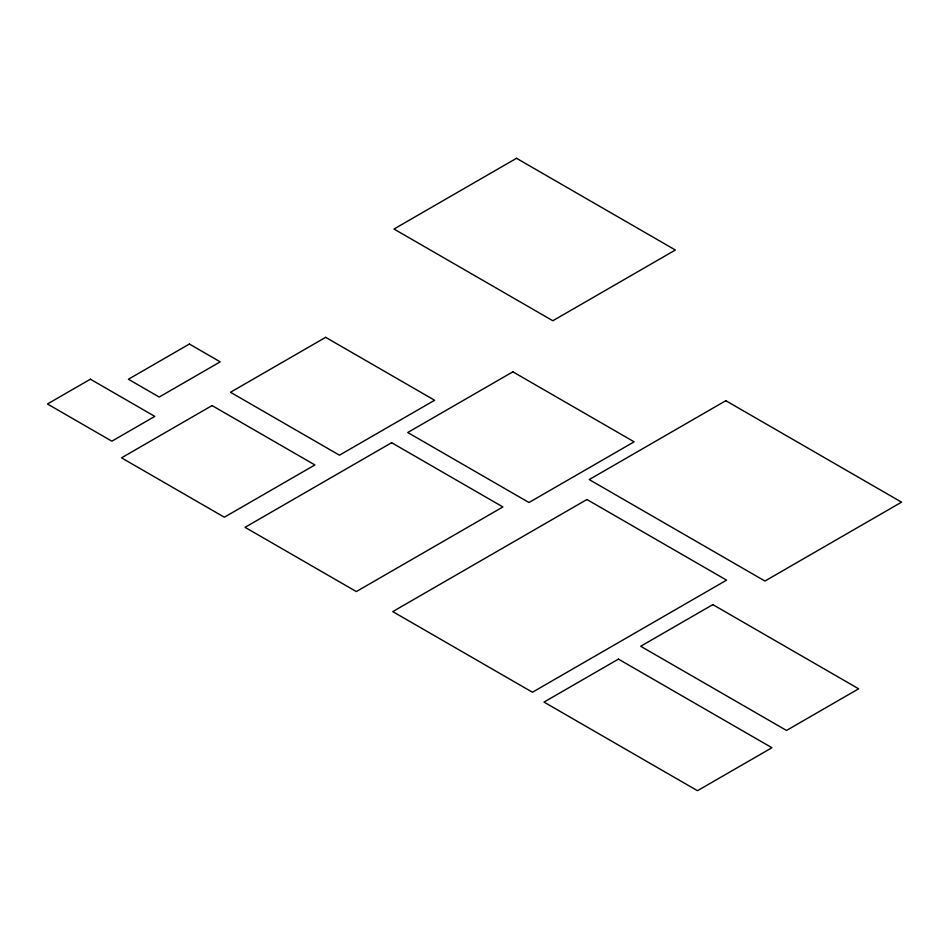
<?xml version="1.0" encoding="UTF-8"?>
<svg xmlns="http://www.w3.org/2000/svg" width="949" height="949" viewBox="0 0 949 949"><rect width="100%" height="100%" fill="white"/><g stroke="black" fill="none" stroke-linecap="round" stroke-linejoin="round"><path stroke-width="1.42" d="M90.392 379.197L47.45 403.989L111.863 441.178L154.806 416.386L90.392 379.197M189.385 344.036L128.4 379.256L159.218 397.05L220.215 361.842L189.385 344.036M516.505 158.293L393.989 229.029L552.84 320.75L675.368 250.014L516.505 158.293M325.649 337.334L230.488 392.269L339.457 455.188L434.618 400.253L325.649 337.334M212.066 405.567L121.519 457.845L224.355 517.217L314.902 464.939L212.066 405.567M512.875 371.818L407.738 432.507L528.984 502.519L634.122 441.819L512.875 371.818M391.629 442.697L245.056 527.324L356.326 591.571L502.899 506.944L391.629 442.697M725.819 400.703L589.222 479.577L764.953 581.037L901.55 502.163L725.819 400.703M586.921 499.506L392.767 611.607L532.436 692.236L726.578 580.147L586.921 499.506M618.44 659.116L544.002 702.094L697.479 790.707L771.928 747.729L618.44 659.116M712.829 604.62L640.694 646.269L786.507 730.445L858.643 688.796L712.829 604.62"/></g></svg>
